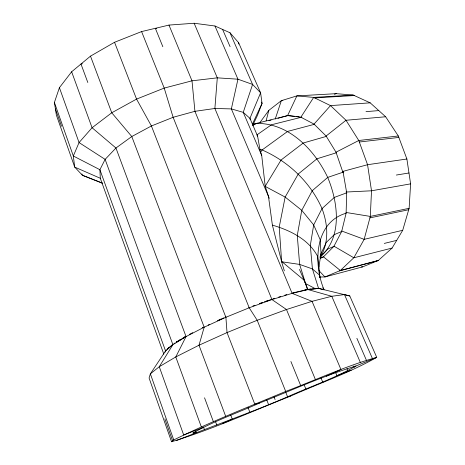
<?xml version="1.0" encoding="UTF-8"?>
<svg xmlns="http://www.w3.org/2000/svg" width="465" height="465" viewBox="0 0 465 465"><rect width="100%" height="100%" fill="white"/><g stroke="black" fill="none" stroke-linecap="round" stroke-linejoin="round"><path stroke-width="0.7" d="M320.286 258.273L323.466 256.831L333.864 246.404L341.665 231.529L346.105 213.208L346.704 192.835L342.967 171.376M319.339 277.012L324.942 276.954L362.712 266.846L378.353 260.435L392.094 248.06L402.707 230.297L409.124 208.32L410.601 183.855L406.892 159.007L398.302 135.983L385.654 116.762L370.175 102.835L353.249 95.069L336.265 93.668L296.891 95.889L281.348 100.678L268.822 110.368L260.028 122.4M319.972 277.675L318.944 266.887L321.013 253.384L320.17 239.661L313.683 224.932L301.768 210.325L285.15 197.073L265.137 186.36L281.058 160.012L303.273 143.005L326.337 136.396M266.125 120.813L268.822 110.368M275.228 119.052L281.348 100.678L282.796 100.591M102.503 183.262L82.415 175.276L74.702 167.092L56.364 115.093L54.399 102.474L59.415 87.682L71.639 71.779L90.495 56.143L114.541 42.28L141.581 31.579L168.975 25.081L194.149 23.25L214.964 26.005L229.995 32.765L238.592 42.658L260.598 92.797L262.057 103.404L257.476 115.355L253.187 124.393L252.687 124.312L288.068 115.547L294.979 116.331M165.04 352.191L165.528 350.872L172.899 344.681L186.047 336.59L204.187 327.191L225.885 317.281L249.199 307.784L271.955 299.57L292.107 293.357L308.022 289.585L318.682 288.405L324.076 289.805C313.294 264.19 314.189 222.543 346.105 213.208M320.513 254.698L326.314 242.399L334.352 234.593L341.665 231.529M252.332 124.289L262.057 103.404L261.475 102.085M320.147 257.645C329.197 242.434 328.058 224.682 322.018 208.593C310.434 182.233 288.364 161.454 262.115 149.951L259.929 149.335L257.61 136.135L249.949 118.337L243.242 112.35L231.361 108.909L214.882 108.484L194.928 111.315L173.125 117.296L151.41 125.969L131.781 136.536L115.948 148.015L105.125 159.385L99.905 169.708L100.301 178.269L163.82 354.144M319.769 277.774L319.356 274.96L312.422 268.921L299.64 264.411L281.639 261.76L272.391 225.136L268.462 196.352L265.201 186.25L261.714 155.461L260.667 152.212L262.115 149.951L287.643 131.403L314.323 124.329M277.983 118.279L287.608 115.582L300.861 117.197L313.677 97.412L353.249 95.069M165.976 350.192L166.197 350.005L150.364 373.843L149.073 377.993L171.556 441.75C212.127 429.451 250.926 411.781 290.323 396.197C319.13 383.393 349.291 372.884 376.737 357.358L349.796 295.978L344.46 294.56L331.772 296.286L312.038 301.332L286.475 309.527L257.203 320.275L227.036 332.585L199.003 345.228L175.782 356.951L159.268 366.722L150.364 373.843L173.741 439.948L171.556 441.75M300.861 117.197L314.044 124.097L330.505 105.607L370.175 102.835M320.054 256.79L327.924 248.984L333.864 246.404M320.019 257.18C342.81 237.388 338.16 202.438 327.709 177.415C314.468 149.678 288.87 122.812 256.017 123.399L252.507 125.783M167.115 349.413L169.667 347.099M176.479 440.588C213.359 425.661 251.019 412.635 287.568 396.814C310.335 386.601 334.387 378.44 355.987 365.984L376.737 357.358C345.553 366.1 315.956 379.946 285.702 391.431C248.171 407.078 210.244 421.97 173.741 439.948M176.311 342.24L185.686 336.555L182.292 338.567M167.836 348.628L169.475 347.25M171.114 345.867L172.207 344.949M168.725 347.954L172.596 344.809M314.044 124.097L326.105 136.018L346.007 120.272L385.654 116.762M309.109 289.364L318.682 288.405M175.078 342.938L173.904 343.676M181.013 339.281L176.264 342.205L181.094 339.299M184.57 337.09L185.756 336.358M208.221 325.087L209.43 324.343M292.991 292.851L307.702 289.497L331.772 296.286L360.323 362.357M189.522 334.347L192.696 332.702M202.217 327.767L203.484 327.11M343.071 172.829L336.009 152.2L358.771 140.5L398.302 135.983M355.987 365.984C322.989 376.022 291.445 390.437 259.4 403.114C237.226 413.042 213.964 421.081 192.83 433.089L196.137 432.421L195.643 431.055M218.998 319.972L220.916 319.095M225.38 317.054L225.856 316.839L227.036 332.585L254.768 404.149L259.4 403.114M222.526 423.574L232.256 419.139L230.727 415.076M326.372 376.22L340.967 369.565L312.038 301.332L292.107 293.357L214.882 108.484L217.294 77.841L194.149 23.25M217.358 320.803L223.961 317.851M320.455 258.162L323.466 256.831L340.334 270.502L378.353 260.435M203.577 427.294L183.692 434.99L159.268 366.722L172.899 344.681L105.125 159.385L79.056 142.569L59.415 87.682M351.273 370.111L336.945 375.656L335.538 372.314M346.704 192.835L334.411 197.375L322.018 208.593L313.683 224.932L310.3 245.497L312.422 268.921L318.589 288.469M252.943 305.987L254.93 305.273M261.51 302.901L259.557 303.604L262.847 302.453M264.759 301.727L268.014 300.553M264.818 301.762L270.735 299.687M343.35 172.102L327.709 177.415L312.311 190.644L301.768 210.325L297.269 235.464L299.64 264.411L307.452 289.631M336.23 152.816L317.031 158.763L298.28 173.974L285.15 197.073L279.227 227.03L281.651 261.929L284.336 270.828M272.821 298.885L274.757 298.292M278.762 297.059L280.773 296.438M284.807 295.194L286.818 294.572M334.347 94.232L336.265 93.668M342.856 171.405L367.559 164.709L406.892 159.007M339.34 270.921L377.342 260.848M392.094 248.06L353.813 257.779L340.334 270.502L324.942 276.954L319.031 270.682M301.895 117.116L271.467 124.765L256.93 134.897L257.61 136.135M253.716 124.347L255.802 123.83M268.985 120.586L271.066 120.075M384.293 243.416L396.692 240.37M292.898 292.799L294.961 292.311M304.575 290.038L307.324 289.393M402.707 230.297L364.159 239.347L341.728 231.024M290.323 396.197L287.568 396.814L285.679 392.105M82.392 63.734L80.98 64.031L87.821 82.508M369.908 217.887L408.712 209.727M409.124 208.32L370.303 216.417L346.041 212.47M410.601 183.855L371.512 190.795L346.012 192.039M396.337 175.049L408.979 172.986M321.571 382.596L323.001 382.41M359.323 142.017L398.836 137.431M308.737 289.236L310.858 289.003M312.974 288.771L315.096 288.538M366.007 111.629L378.812 110.6M288.068 115.547L287.608 115.582L296.891 95.889L313.677 97.412L330.505 105.607L346.007 120.272L358.771 140.5L367.559 164.709L371.512 190.795L370.303 216.417L364.159 239.347L353.813 257.779L333.951 246.177M314.718 97.917L354.295 95.546M254.274 410.426L255.727 410.345M361.363 266.875L362.712 266.846M296.362 116.488L299.129 116.802M281.651 261.929L282.191 262.004M317.921 288.224L349.796 295.978M156.763 28.656L155.351 28.313L162.843 46.733M272.391 225.136C290.102 230.28 308.586 239.306 317.578 256.256L318.944 266.887M102.602 183.175L82.415 175.276L81.933 173.91M100.301 178.269L74.702 167.092L73.325 155.996L54.399 102.474M315.444 288.765L305.563 283.522L299.477 269.444M282.336 262.028L303.988 280.075L308.022 289.585M248.967 307.423L257.203 320.275L285.702 391.431M326.105 136.018L336.009 152.2M229.995 32.765L252.588 84.427L260.598 92.797L249.949 118.337L250.199 119.656M344.46 294.56L372.32 358.283M222.596 29.435L230.082 46.657M356.876 338.311L366.426 360.282M214.964 26.005L237.952 79.195L231.361 108.909L269.311 198.34M322.815 287.719L323.675 289.712M353.882 365.972L354.452 367.298M261.714 155.461L243.242 112.35L252.588 84.427L237.952 79.195L217.294 77.841L191.999 80.817L164.215 88.094L136.559 99.097L111.751 112.774L92.076 127.741L79.056 142.569L73.325 155.996L99.905 169.708L165.528 350.872M346.989 368.64L347.843 370.64M320.995 377.952L322.658 381.951M168.975 25.081L191.999 80.817L194.928 111.315L271.955 299.57L286.475 309.527L315.386 379.521M303.988 384.462L305.894 389.129M290.898 361.503L300.64 385.439M141.581 31.579L164.215 88.094L173.125 117.296L249.199 307.784M274.03 396.907L275.1 399.604M266.73 399.894L268.584 404.626M225.885 317.281L151.41 125.969L136.559 99.097L114.541 42.28M248.025 407.474L249.839 412.188M90.495 56.143L111.751 112.774L131.781 136.536L204.187 327.191L199.003 345.228L225.711 416.396M215.539 421.703L216.795 425.086M204.548 397.808L213.406 421.738M203.432 426.922L204.426 429.637M71.639 71.779L92.076 127.741L115.948 148.015L186.047 336.59L175.782 356.951L201.351 426.975M55.399 108.891L61.52 126.224M164.872 418.889L172.631 440.867M259.929 149.335L260.667 152.212M238.592 42.658L238.841 44.076"/></g></svg>
